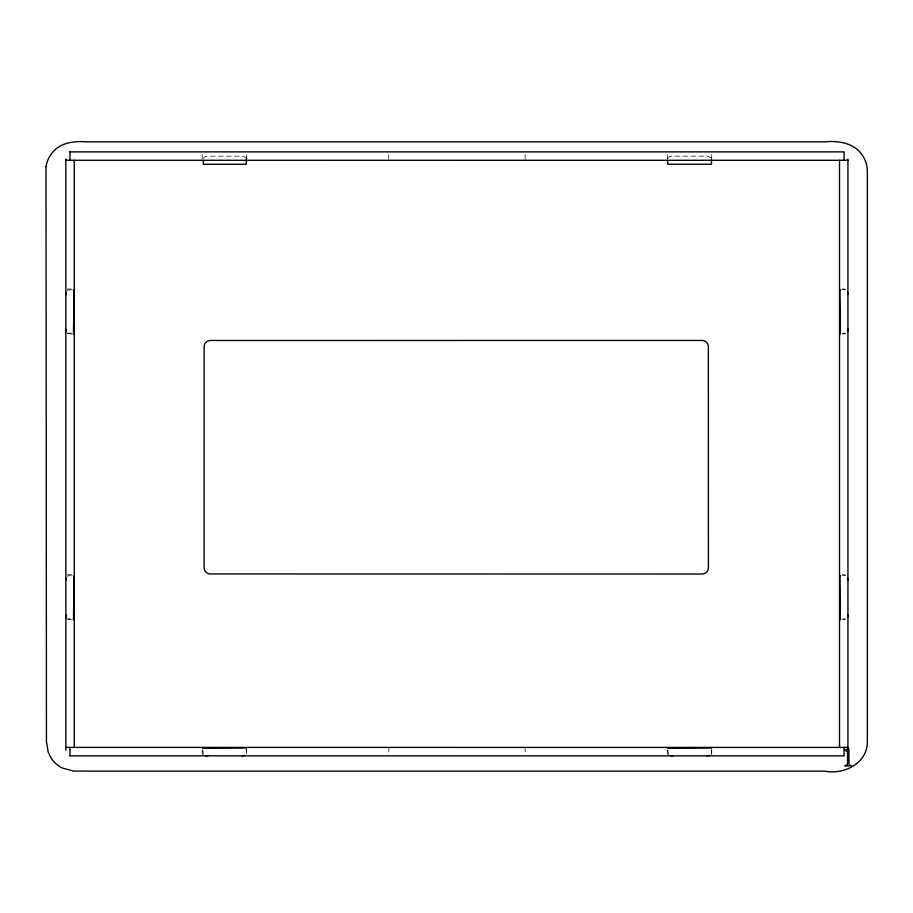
<?xml version="1.0" encoding="UTF-8"?>
<svg xmlns="http://www.w3.org/2000/svg" width="913" height="913" viewBox="0 0 913 913"><rect width="100%" height="100%" fill="white"/><g stroke="black" fill="none" stroke-linecap="round" stroke-linejoin="round"><path stroke-width="0.68" stroke-dasharray="4.57 3.42" d="M246.624 749.345L246.624 753.179A1.518 1.518 0 0 1 246.567 753.602A1.769 1.769 0 0 1 246.419 753.99L246.156 754.389M711.695 749.345L711.695 753.179A1.518 1.518 0 0 1 711.649 753.602A1.769 1.769 0 0 1 711.501 753.99L711.227 754.389M203.314 158.417L204.946 156.716L207.205 156.18L242.333 156.18L245.574 157.39A2.636 2.636 0 0 1 245.905 157.755L246.065 158.029A1.792 1.792 0 0 1 246.213 158.428M667.791 158.371L669.446 156.671L671.751 156.146L707.495 156.146L711.295 157.983A1.78 1.78 0 0 1 711.444 158.383M67.368 290.425L67.767 290.151A1.769 1.769 0 0 1 68.167 290.003A1.518 1.518 0 0 1 68.589 289.946L71.465 289.946M67.368 576.217L67.767 575.955A1.769 1.769 0 0 1 68.167 575.806A1.518 1.518 0 0 1 68.589 575.749L71.465 575.749M845.689 333.873L842.608 333.918M845.689 619.676L842.608 619.722M67.277 289.033L71.476 289.033M842.322 289.056L845.13 289.056M842.391 289.775L845.267 289.775A1.518 1.518 0 0 1 845.678 289.832M67.277 333.131L71.476 333.131M842.322 333.165L845.13 333.165M67.277 574.745L71.476 574.745M842.322 574.768L845.13 574.768M842.391 575.578L845.267 575.578A1.518 1.518 0 0 1 845.678 575.624M65.873 618.843L71.476 618.843M842.322 618.866L845.13 618.866M72.104 334.09L67.197 333.473M72.104 619.893L67.197 619.276M203.314 754.56L202.697 749.676M668.487 754.56L667.871 749.676M711.695 154.696L711.695 158.896M711.695 750.235L711.695 754.435M667.551 154.696L667.551 160.3M667.551 750.235L667.551 754.435M525.112 154.696L525.112 160.3M525.112 747.427L525.169 754.435M388.744 154.696L388.801 160.3M388.801 747.427L388.801 754.435M246.362 154.696L246.362 160.3M246.362 747.427L246.362 754.435M202.252 154.696L202.252 160.3M202.252 750.235L202.252 754.435"/><path stroke-width="1.37" d="M203.279 160.608L203.291 164.272L246.248 164.272L246.259 159.832M667.757 160.562L667.768 164.226L711.478 164.226L711.501 159.786M847.926 328.908L847.663 331.499M847.926 614.7L847.663 617.302M65.919 294.602L66.158 292.468M65.919 580.406L66.158 578.271M244.57 755.45L242.002 755.838M709.652 755.45L707.084 755.838M840.359 333.918L839.834 289.798L840.576 289.775M840.359 619.722L839.834 575.589L840.576 575.578M69.833 151.889L844.08 151.889L844.08 160.3M65.873 160.277L847.926 160.3M73.268 289.946L74.021 289.969L73.497 334.101M73.268 575.749L74.021 575.772L73.497 619.904M65.873 747.405L847.926 747.427M69.833 755.838L844.08 755.838L844.08 747.427M672.847 755.838L670.268 755.565M207.685 755.838L205.094 755.565M847.686 292.286L847.926 294.42M847.686 578.089L847.926 580.223M66.193 331.681L65.919 329.079M66.193 617.485L65.919 614.883M711.695 747.952L667.86 748.295M246.624 747.952L202.686 748.295M847.926 159.09L847.926 750.144M839.526 160.3L839.526 747.427M74.284 160.277L74.284 747.405M69.993 151.889L69.993 160.3M69.993 747.427L69.993 755.838M65.873 159.067L65.873 750.121M708.42 560.479L708.42 567.76A6.425 6.425 0 0 1 701.983 574.037L209.397 573.946A6.425 6.425 0 0 1 204.09 567.932L204.124 346.061A6.425 6.425 0 0 1 209.864 340.469L702.474 340.458A6.425 6.425 0 0 1 708.351 345.913L708.42 560.479M847.549 762.663L847.127 764.877L844.776 765.87L851.726 765.824L849.444 764.946L848.953 763.861L848.93 748.957L844.913 750.201L847.526 751.639L847.549 762.663M46.015 166.6L46.449 741.55L48.149 751.89L50.455 756.9A28.246 28.246 0 0 0 62.255 768.004L73.394 771.04L87.477 771.131L824.713 771.131C843.92 775.126 867.738 763.131 867.35 741.55L867.35 172.066A28.257 28.257 0 0 0 862.922 156.1C855.013 143.193 838.682 140.351 824.713 141.869L87.477 141.869C75.448 141.036 61.685 141.903 53.182 151.672A28.896 28.896 0 0 0 46.015 166.6"/></g></svg>
